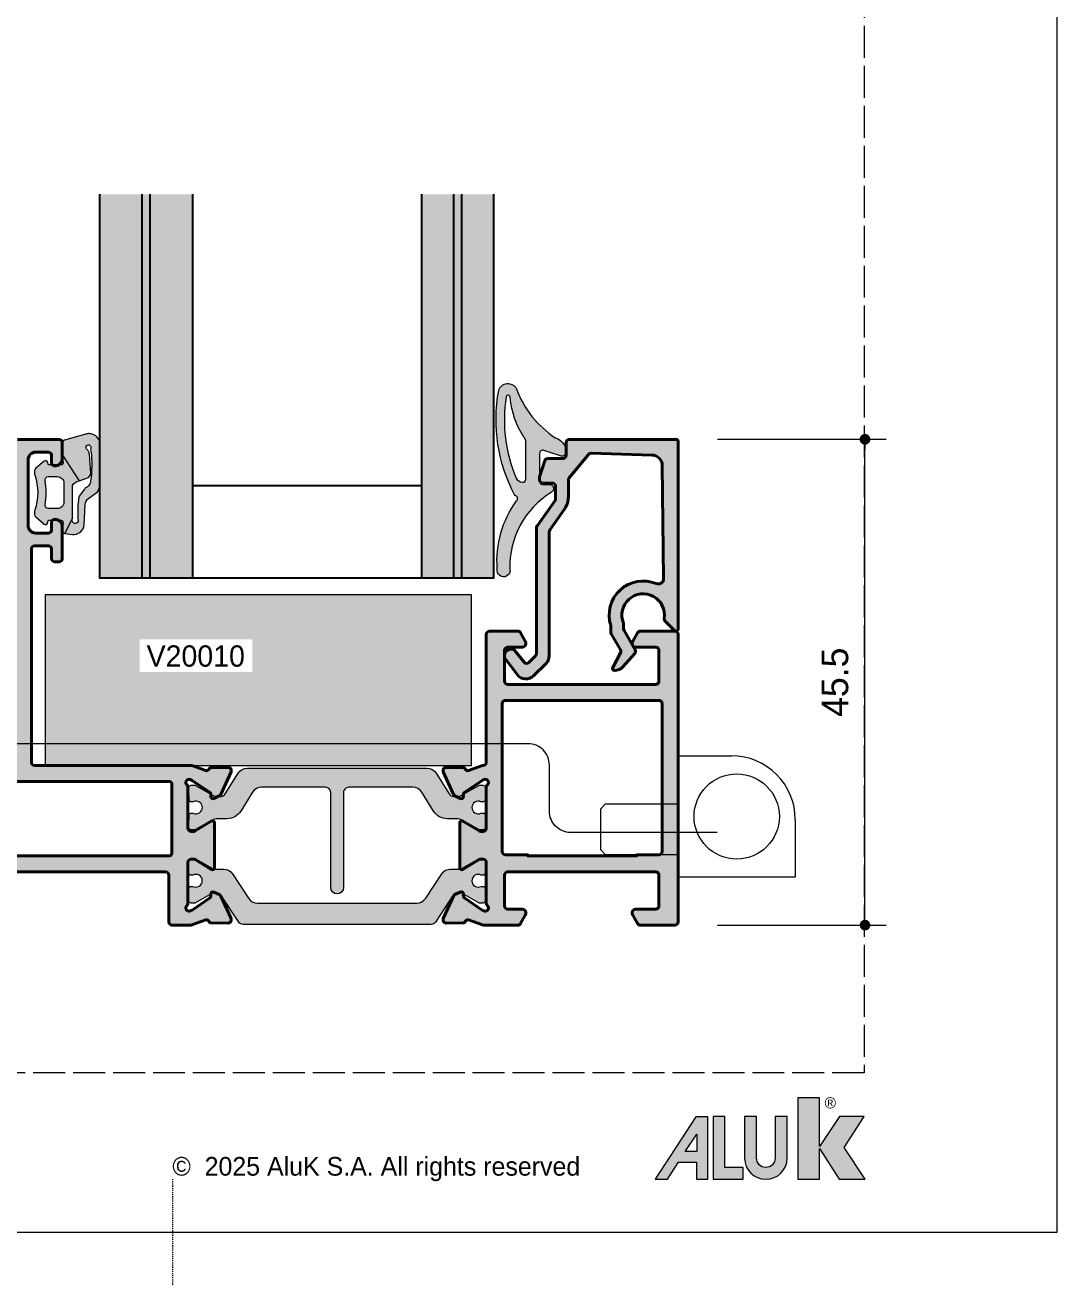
# Model space of a CAD drawing. Header units: millimetres. Extents: x -576 to 4430, y -1196 to 2690.
# Drawn here: x 893.2 to 990, y -398 to -279.7 of the extents above; entities that cross this region are included whole.
import ezdxf

# ---------------------------------------------------------------- set-up
doc = ezdxf.new("R2010")
doc.units = ezdxf.units.MM
doc.header["$LTSCALE"] = 0.25
doc.header["$MEASUREMENT"] = 0
doc.linetypes.add('ACAD_ISO02W100', pattern=[15, 12, -3])
doc.linetypes.add('DOT2', pattern=[0.125, 0, -0.125])
doc.layers.get('0').update_dxf_attribs({"lineweight": 5})
doc.layers.get('Defpoints').update_dxf_attribs({"lineweight": 5})
for name, color, linetype, lineweight in [('01_Accessories', 102, 'Continuous', 9), ('01_Aluminum', 4, 'Continuous', 40), ('01_Dimension', 251, 'Continuous', 9), ('01_Fill Glass', 254, 'Continuous', 0), ('01_Fill Plastic', 253, 'Continuous', 0), ('01_Fill Polyamide', 10, 'Continuous', 0), ('01_Glazing', 6, 'Continuous', 25), ('01_Plastic', 3, 'Continuous', 20), ('01_Polyamide', 201, 'Continuous', 20), ('01_Text', 40, 'Continuous', 25), ('01_Thin line', 8, 'Continuous', 9)]:
    doc.layers.add(name, color=color, linetype=linetype, lineweight=lineweight)
doc.layers.add('01_ALUK Logo', color=7, linetype='Continuous')
doc.layers.add('VETRO', color=6, linetype='Continuous')
doc.layers.add('01_Fill 2°material', color=7, linetype='Continuous', lineweight=0, true_color=0xbfbfbf)
doc.layers.add('01_Fill Aluminum', color=7, linetype='Continuous', lineweight=0, true_color=0xdcdcdc)
doc.layers.add('02_Block Frame', color=7, linetype='Continuous', lineweight=5, true_color=0xe2001a, plot=False)
doc.layers.add('02_Layout Grid', color=252, linetype='DOT2', lineweight=5, plot=False, transparency=0.5)
doc.styles.add('Aluk Text', font='GOTHIC.TTF')
doc.styles.get("Standard").update_dxf_attribs({"font": 'arial.ttf'})
doc.dimstyles.new('ALUK Manual 1-1', dxfattribs={"dimtxt": 2.5, "dimasz": 1, "dimexe": 2, "dimexo": 4, "dimgap": 1.5, "dimtad": 3, "dimdec": 1, "dimdsep": 46, "dimtxsty": 'Aluk Text', "dimblk": 'DOT', "dimcen": 0, "dimclrd": 256, "dimclre": 256, "dimclrt": 2, "dimaunit": 1, "dimadec": 0, "dimazin": 0, "dimtfac": 0.7, "dimtdec": 1, "dimtmove": 0, "dimatfit": 3, "dimldrblk": 'DOT', "dimfxl": 1, "dimtolj": 2, "dimlwd": -1, "dimlwe": -1, "dimarcsym": 0})

# ---------------------------------------------------------------- blocks, each defined once
blk = doc.blocks.new('U10000')
at = {"layer": '01_Fill Aluminum', "ltscale": 0.25}
h = blk.add_hatch(color=256, dxfattribs=at)
h.dxf.hatch_style = 1
h.paths.add_polyline_path([(96.5, 9.6, 0.585524), (96.19, 9.77), (94.68, 8.84, -0.137872), (94.52, 8.8), (94.3, 8.8, -0.414214), (94, 9.1), (94, 12.95, 0.213411), (93.9, 13.18, -0.85546), (94.22, 13.67), (94.4, 13.59), (96.03, 12.47, -0.267949), (96.16, 12.2), (96.15, 12.08, 0.57735), (96.44, 11.89), (96.94, 12.13, 0.177976), (97.09, 12.27), (98.04, 14.38, 0.544467), (97.76, 14.8), (96.18, 14.79, 0.303984), (95.97, 14.65, -0.402738), (95.67, 14.51), (94.37, 14.98, 0.086513), (94.27, 15), (79.6, 15, -0.414214), (79.3, 15.3), (79.3, 35.3, -0.414214), (79.6, 35.6), (80.9, 35.6, -0.414214), (81.2, 35.3), (81.2, 34.4, 0.414214), (81.5, 34.1), (81.9, 34.1, 0.414214), (82.2, 34.4), (82.2, 37.4, 0.414214), (81.5, 38.1, 0.414214), (81.2, 37.8), (81.2, 37.1, -0.414214), (80.9, 36.8), (79.7, 36.8, -0.414214), (79, 37.5), (79, 43.7, -0.414214), (79.7, 44.4), (80.9, 44.4, -0.414214), (81.2, 44.1), (81.2, 43.4, 0.414214), (81.5, 43.1, 0.414214), (82.2, 43.8), (82.2, 45.3, 0.414214), (81.9, 45.6), (78, 45.6, 0.414214), (77.7, 45.3), (77.7, 23.2, -0.391837), (77.42, 22.9), (77.12, 22.9, 0.391837), (76.2, 21.9), (76.2, 21.7, 0.414214), (76.5, 21.4), (77.4, 21.4, -0.414214), (77.7, 21.1), (77.7, 15.3, -0.414214), (77.4, 15), (70.23, 15, 0.086513), (70.13, 14.98), (68.83, 14.51, -0.392793), (68.53, 14.64), (68.53, 14.65, 0.294413), (68.31, 14.79), (66.74, 14.8, 0.548619), (66.46, 14.38), (67.41, 12.27, 0.177976), (67.55, 12.13), (68.06, 11.89, 0.717549), (68.35, 12.13, -0.329769), (68.47, 12.47), (70.1, 13.59), (70.28, 13.67, -0.855531), (70.6, 13.18, 0.213411), (70.5, 12.95), (70.5, 9.1, -0.414214), (70.2, 8.8), (69.98, 8.8, -0.137872), (69.82, 8.84), (68.3, 9.77, 0.585524), (68, 9.6), (68, 5.4, 0.585524), (68.3, 5.23), (69.82, 6.16, -0.137872), (69.98, 6.2), (70.2, 6.2, -0.414214), (70.5, 5.9), (70.5, 2.05, 0.213411), (70.6, 1.82, -0.85546), (70.28, 1.33), (70.1, 1.41), (68.47, 2.53, -0.267949), (68.34, 2.8), (68.35, 2.92, 0.57735), (68.06, 3.11), (67.55, 2.87, 0.177976), (67.41, 2.73), (66.46, 0.62, 0.544467), (66.74, 0.2), (68.31, 0.21, 0.303984), (68.53, 0.35, -0.402738), (68.83, 0.49), (70.13, 0.02, 0.086513), (70.23, 0), (72, 0, 0.414214), (72.3, 0.3), (72.3, 4.7, -0.414214), (72.6, 5), (91.9, 5, -0.414214), (92.2, 4.7), (92.2, 0.3, 0.414214), (92.5, 0), (94.27, 0, 0.086513), (94.37, 0.02), (95.67, 0.49, -0.392793), (95.96, 0.36), (95.97, 0.35, 0.294413), (96.18, 0.21), (97.76, 0.2, 0.548619), (98.04, 0.62), (97.09, 2.73, 0.177976), (96.94, 2.87), (96.44, 3.11, 0.717549), (96.15, 2.87, -0.329769), (96.03, 2.53), (94.4, 1.41), (94.22, 1.33, -0.855531), (93.9, 1.82, 0.213411), (94, 2.05), (94, 5.9, -0.414214), (94.3, 6.2), (94.52, 6.2, -0.137872), (94.68, 6.16), (96.19, 5.23, 0.585524), (96.5, 5.4)])
h.paths.add_polyline_path([(72, 13.2, -0.414214), (72.3, 13.5), (92.2, 13.5, -0.414214), (92.5, 13.2), (92.5, 6.8, -0.414214), (92.2, 6.5), (72.3, 6.5, -0.414214), (72, 6.8)], flags=16)
h = blk.add_hatch(color=256, dxfattribs=at)
h.dxf.hatch_style = 1
h.paths.add_polyline_path([(140, 27.3, 0.414214), (139.7, 27.6), (136.45, 27.6, 0.267949), (136.19, 27.45), (135.74, 26.67, 0.131652), (135.7, 26.52, 0.569051), (136, 26.1), (137.9, 26.1, -0.414214), (138.2, 25.8), (138.2, 22.9, -0.414214), (137.9, 22.6), (124, 22.6, -0.414214), (123.7, 22.9), (123.7, 25.8, -0.414214), (124, 26.1), (125.4, 26.1, 0.414214), (125.7, 26.4, 0.240277), (125.66, 26.67), (125.21, 27.45, 0.267949), (124.95, 27.6), (122.3, 27.6, 0.414214), (122, 27.3), (122, 15.3, -0.398616), (121.72, 15, 0.073042), (121.63, 14.98), (120.33, 14.51, -0.392793), (120.03, 14.64), (120.03, 14.65, 0.294413), (119.81, 14.79), (118.24, 14.8, 0.548619), (117.96, 14.38), (118.91, 12.27, 0.177976), (119.05, 12.13), (119.56, 11.89, 0.717549), (119.85, 12.13, -0.329769), (119.97, 12.47), (121.6, 13.59), (121.78, 13.67, -0.855531), (122.1, 13.18, 0.213411), (122, 12.95), (122, 9.1, -0.414214), (121.7, 8.8), (121.48, 8.8, -0.137872), (121.32, 8.84), (119.8, 9.77, 0.585524), (119.5, 9.6), (119.5, 5.4, 0.585524), (119.8, 5.23), (121.32, 6.16, -0.137872), (121.48, 6.2), (121.7, 6.2, -0.414214), (122, 5.9), (122, 2.05, 0.213411), (122.1, 1.82, -0.85546), (121.78, 1.33), (121.6, 1.41), (119.97, 2.53, -0.267949), (119.84, 2.8), (119.85, 2.92, 0.57735), (119.56, 3.11), (119.05, 2.87, 0.177976), (118.91, 2.73), (117.96, 0.62, 0.544467), (118.24, 0.2), (119.81, 0.21, 0.303984), (120.03, 0.35, -0.402738), (120.33, 0.49), (121.63, 0.02, 0.086513), (121.73, 0), (124.95, 0, 0.26795), (125.21, 0.15), (125.66, 0.93, 0.131652), (125.7, 1.08, 0.569051), (125.4, 1.5), (124, 1.5, -0.414214), (123.7, 1.8), (123.7, 4.7, -0.414214), (124, 5), (137.9, 5, -0.414214), (138.2, 4.7), (138.2, 1.8, -0.414214), (137.9, 1.5), (136, 1.5, 0.414214), (135.7, 1.2, 0.240277), (135.74, 0.93), (136.19, 0.15, 0.267949), (136.45, 0), (139.7, 0, 0.414214), (140, 0.3)])
h.paths.add_polyline_path([(123.5, 6.9), (123.5, 20.8, -0.414214), (123.8, 21.1), (138.2, 21.1, -0.414214), (138.5, 20.8), (138.5, 6.9, -0.414214), (138.2, 6.6), (136.1, 6.6), (136.1, 6.5), (125.9, 6.5), (125.9, 6.6), (123.8, 6.6, -0.414214)], flags=16)
at = {"layer": '01_Fill Polyamide', "ltscale": 0.25}
h = blk.add_hatch(color=256, dxfattribs=at)
h.dxf.hatch_style = 1
h.paths.add_polyline_path([(121.5, 11.59, 0.109552), (121.59, 11.57), (121.7, 11.57, 0.414214), (121.9, 11.77), (121.9, 12.14, 0.267949), (122, 12.32), (122, 12.74, 0.414214), (121.6, 13.14), (121.39, 13.14, 0.131571), (121.29, 13.12), (119.8, 12.25, -0.131571), (119.2, 12.09), (118.93, 12.09, -0.258618), (118.5, 12.33), (117.29, 14.27, 0.258618), (116.44, 14.74), (99.56, 14.74, 0.258618), (98.71, 14.27), (97.5, 12.33, -0.258618), (97.07, 12.09), (96.8, 12.09, -0.131571), (96.2, 12.25), (94.71, 13.12, 0.131571), (94.61, 13.14), (94.4, 13.14, 0.414214), (94, 12.74), (94, 12.32, 0.267949), (94.1, 12.14), (94.1, 11.77, 0.414214), (94.3, 11.57), (94.41, 11.57, 0.109552), (94.5, 11.59, -0.548663), (95.35, 11.04, -0.548663), (94.5, 10.5, 0.109552), (94.41, 10.52), (94.3, 10.52, 0.414214), (94.1, 10.32), (94.1, 9.94, 0.267949), (94, 9.77), (94, 9.34, 0.414214), (94.4, 8.94), (94.61, 8.94, 0.131571), (94.71, 8.97), (96.2, 9.83, -0.131571), (96.8, 9.99), (97.68, 9.99, 0.258618), (98.95, 10.7), (100.06, 12.47, -0.258618), (100.91, 12.94), (106.9, 12.94, -0.414214), (107.4, 12.44), (107.4, 3.54, 1), (108.6, 3.54), (108.6, 12.44, -0.414214), (109.1, 12.94), (115.09, 12.94, -0.258618), (115.94, 12.47), (117.04, 10.7, 0.258618), (118.32, 9.99), (119.2, 9.99, -0.131571), (119.8, 9.83), (121.29, 8.97, 0.131571), (121.39, 8.94), (121.6, 8.94, 0.414214), (122, 9.34), (122, 9.77, 0.267949), (121.9, 9.94), (121.9, 10.32, 0.414214), (121.7, 10.52), (121.59, 10.52, 0.109552), (121.5, 10.5, -0.548663), (120.65, 11.04, -0.548663)])
h.paths.add_polyline_path([(121.53, 4.69), (121.69, 4.69, 0.414214), (121.89, 4.89), (121.89, 5.27), (121.99, 5.27), (121.99, 5.87, 0.414214), (121.59, 6.27), (121.38, 6.27, 0.137888), (121.28, 6.24), (119.79, 5.38, -0.131829), (119.39, 5.27), (118.65, 5.27, 0.252853), (117.82, 4.82), (116.31, 2.52, -0.252853), (115.48, 2.07), (100.51, 2.07, -0.252853), (99.67, 2.52), (98.17, 4.82, 0.252853), (97.33, 5.27), (96.6, 5.27, -0.131829), (96.2, 5.38), (94.7, 6.24, 0.125779), (94.6, 6.27), (94.39, 6.27, 0.414214), (93.99, 5.87), (93.99, 5.27), (94.09, 5.27), (94.09, 4.89, 0.414214), (94.29, 4.69), (94.45, 4.69, -0.571287), (95.34, 4.17, -0.571287), (94.45, 3.64), (94.29, 3.64, 0.414214), (94.09, 3.44), (94.09, 3.07), (93.99, 3.07), (93.99, 2.47, 0.414214), (94.39, 2.07), (94.6, 2.07, 0.137888), (94.71, 2.1), (96.23, 2.98, -0.397189), (97.13, 2.77), (98.76, 0.29, 0.252157), (99.17, 0.07), (116.81, 0.07, 0.252157), (117.23, 0.29), (118.86, 2.77, -0.397189), (119.76, 2.98), (121.29, 2.09, 0.125779), (121.38, 2.07), (121.59, 2.07, 0.414214), (121.99, 2.47), (121.99, 3.07), (121.89, 3.07), (121.89, 3.44, 0.414214), (121.69, 3.64), (121.53, 3.64, -0.571287), (120.64, 4.17, -0.571287)])
at = {"layer": '01_Aluminum'}
blk.add_lwpolyline([(78, 45.6), (81.9, 45.6, -0.414214), (82.2, 45.3), (82.2, 43.8, -0.414214), (81.5, 43.1, -0.414214), (81.2, 43.4), (81.2, 44.1, 0.414214), (80.9, 44.4), (79.7, 44.4, 0.414214), (79, 43.7), (79, 37.5, 0.414214), (79.7, 36.8), (80.9, 36.8, 0.414214), (81.2, 37.1), (81.2, 37.8, -0.414214), (81.5, 38.1, -0.414214), (82.2, 37.4), (82.2, 34.4, -0.414214), (81.9, 34.1), (81.5, 34.1, -0.414214), (81.2, 34.4), (81.2, 35.3, 0.414214), (80.9, 35.6), (79.6, 35.6, 0.414214), (79.3, 35.3), (79.3, 15.3, 0.414214), (79.6, 15), (94.27, 15, -0.086513), (94.37, 14.98), (95.67, 14.51, 0.392793), (95.96, 14.64), (95.97, 14.65, -0.294413), (96.18, 14.79), (97.76, 14.8, -0.548619), (98.04, 14.38), (97.09, 12.27, -0.177976), (96.94, 12.13), (96.44, 11.89, -0.57735), (96.15, 12.08), (96.16, 12.2, 0.267949), (96.03, 12.47), (94.4, 13.59), (94.22, 13.67, 0.85546), (93.9, 13.18, -0.213411), (94, 12.95), (94, 9.1, 0.414214), (94.3, 8.8), (94.52, 8.8, 0.137872), (94.68, 8.84), (96.19, 9.77, -0.585524), (96.5, 9.6), (96.5, 5.4, -0.585524), (96.19, 5.23), (94.68, 6.16, 0.137872), (94.52, 6.2), (94.3, 6.2, 0.414214), (94, 5.9), (94, 2.05, -0.213411), (93.9, 1.82, 0.85546), (94.22, 1.33), (94.4, 1.41), (96.03, 2.53, 0.267949), (96.16, 2.8), (96.15, 2.92, -0.57735), (96.44, 3.11), (96.94, 2.87, -0.177976), (97.09, 2.73), (98.04, 0.62, -0.548619), (97.76, 0.2), (96.18, 0.21, -0.294413), (95.97, 0.35), (95.96, 0.36, 0.392793), (95.67, 0.49), (94.37, 0.02, -0.086513), (94.27, 0), (92.5, 0, -0.414214), (92.2, 0.3), (92.2, 4.7, 0.414214), (91.9, 5), (72.6, 5, 0.414214)], format="xyb", dxfattribs=at)
for points in [[(121.32, 8.84, 0.137872), (121.48, 8.8), (121.7, 8.8, 0.414214), (122, 9.1), (122, 12.95, -0.213411), (122.1, 13.18, 0.85546), (121.78, 13.67), (121.6, 13.59), (119.97, 12.47, 0.267949), (119.84, 12.2), (119.85, 12.08, -0.57735), (119.56, 11.89), (119.05, 12.13, -0.177976), (118.91, 12.27), (117.96, 14.38, -0.548619), (118.24, 14.8), (119.81, 14.79, -0.294413), (120.03, 14.65), (120.03, 14.64, 0.392793), (120.33, 14.51), (121.63, 14.98, -0.073042), (121.72, 15, 0.398616), (122, 15.3), (122, 27.3, -0.414214), (122.3, 27.6), (124.95, 27.6, -0.267949), (125.21, 27.45), (125.66, 26.67, -0.131652), (125.7, 26.52), (125.7, 26.4, -0.414214), (125.4, 26.1), (124, 26.1, 0.414214), (123.7, 25.8), (123.7, 22.9, 0.414214), (124, 22.6), (137.9, 22.6, 0.414214), (138.2, 22.9), (138.2, 25.8, 0.414214), (137.9, 26.1), (136, 26.1, -0.414214), (135.7, 26.4), (135.7, 26.52, -0.131652), (135.74, 26.67), (136.19, 27.45, -0.267949), (136.45, 27.6), (139.7, 27.6, -0.414214), (140, 27.3), (140, 0.3, -0.414214), (139.7, 0), (136.45, 0, -0.267949), (136.19, 0.15), (135.74, 0.93, -0.131652), (135.7, 1.08), (135.7, 1.2, -0.414214), (136, 1.5), (137.9, 1.5, 0.414214), (138.2, 1.8), (138.2, 4.7, 0.414214), (137.9, 5), (124, 5, 0.414214), (123.7, 4.7), (123.7, 1.8, 0.414214), (124, 1.5), (125.4, 1.5, -0.414214), (125.7, 1.2), (125.7, 1.08, -0.131652), (125.66, 0.93), (125.21, 0.15, -0.267949), (124.95, 0), (121.73, 0, -0.086513), (121.63, 0.02), (120.33, 0.49, 0.392793), (120.03, 0.36), (120.03, 0.35, -0.294413), (119.81, 0.21), (118.24, 0.2, -0.548619), (117.96, 0.62), (118.91, 2.73, -0.177976), (119.05, 2.87), (119.56, 3.11, -0.57735), (119.85, 2.92), (119.84, 2.8, 0.267949), (119.97, 2.53), (121.6, 1.41), (121.78, 1.33, 0.85546), (122.1, 1.82, -0.213411), (122, 2.05), (122, 5.9, 0.414214), (121.7, 6.2), (121.48, 6.2, 0.137872), (121.32, 6.16), (119.8, 5.23, -0.585524), (119.5, 5.4), (119.5, 9.6, -0.585524), (119.8, 9.77)], [(138.5, 20.8), (138.5, 6.9, -0.414214), (138.2, 6.6), (136.1, 6.6), (136.1, 6.5), (125.9, 6.5), (125.9, 6.6), (123.8, 6.6, -0.414214), (123.5, 6.9), (123.5, 20.8, -0.414214), (123.8, 21.1), (138.2, 21.1, -0.414214)], [(72.3, 6.5, -0.414214), (72, 6.8), (72, 13.2, -0.414214), (72.3, 13.5), (92.2, 13.5, -0.414214), (92.5, 13.2), (92.5, 6.8, -0.414214), (92.2, 6.5)]]:
    blk.add_lwpolyline(points, format="xyb", close=True, dxfattribs=at)
at = {"layer": '01_Polyamide'}
for points in [[(118.5, 12.33, 0.258618), (118.93, 12.09), (119.2, 12.09, 0.131571), (119.8, 12.25), (121.29, 13.12, -0.131571), (121.39, 13.14), (121.6, 13.14, -0.414214), (122, 12.74), (122, 12.32, -0.267949), (121.9, 12.14), (121.9, 11.77, -0.414214), (121.7, 11.57), (121.59, 11.57, -0.109552), (121.5, 11.59, 0.548663), (120.65, 11.04, 0.548663), (121.5, 10.5, -0.109552), (121.59, 10.52), (121.7, 10.52, -0.414214), (121.9, 10.32), (121.9, 9.94, -0.267949), (122, 9.77), (122, 9.34, -0.414214), (121.6, 8.94), (121.39, 8.94, -0.131571), (121.29, 8.97), (119.8, 9.83, 0.131571), (119.2, 9.99), (118.32, 9.99, -0.258618), (117.04, 10.7), (115.94, 12.47, 0.258618), (115.09, 12.94), (109.1, 12.94, 0.414214), (108.6, 12.44), (108.6, 3.54, -1), (107.4, 3.54), (107.4, 12.44, 0.414214), (106.9, 12.94), (100.91, 12.94, 0.258618), (100.06, 12.47), (98.95, 10.7, -0.258618), (97.68, 9.99), (96.8, 9.99, 0.131571), (96.2, 9.83), (94.71, 8.97, -0.131571), (94.61, 8.94), (94.4, 8.94, -0.414214), (94, 9.34), (94, 9.77, -0.267949), (94.1, 9.94), (94.1, 10.32, -0.414214), (94.3, 10.52), (94.41, 10.52, -0.109552), (94.5, 10.5, 0.548663), (95.35, 11.04, 0.548663), (94.5, 11.59, -0.109552), (94.41, 11.57), (94.3, 11.57, -0.414214), (94.1, 11.77), (94.1, 12.14, -0.267949), (94, 12.32), (94, 12.74, -0.414214), (94.4, 13.14), (94.61, 13.14, -0.131571), (94.71, 13.12), (96.2, 12.25, 0.131571), (96.8, 12.09), (97.07, 12.09, 0.258618), (97.5, 12.33), (98.71, 14.27, -0.258618), (99.56, 14.74), (116.44, 14.74, -0.258618), (117.29, 14.27)], [(117.23, 0.29, -0.252157), (116.81, 0.07), (99.17, 0.07), (99.17, 0.07, -0.252157), (98.76, 0.29), (97.13, 2.77, 0.397189), (96.23, 2.98), (94.7, 2.09, -0.125779), (94.6, 2.07), (94.39, 2.07, -0.414214), (93.99, 2.47), (93.99, 3.07), (94.09, 3.07), (94.09, 3.44, -0.414214), (94.29, 3.64), (94.45, 3.64, 0.571287), (95.34, 4.17, 0.571287), (94.45, 4.69), (94.29, 4.69, -0.414214), (94.09, 4.89), (94.09, 5.27), (93.99, 5.27), (93.99, 5.87, -0.414214), (94.39, 6.27), (94.6, 6.27, -0.125779), (94.7, 6.24), (96.2, 5.38, 0.131829), (96.6, 5.27), (97.33, 5.27, -0.252853), (98.17, 4.82), (99.67, 2.52, 0.252853), (100.51, 2.07), (100.51, 2.07), (115.48, 2.07), (115.48, 2.07, 0.252853), (116.31, 2.52), (117.82, 4.82, -0.252853), (118.65, 5.27), (119.39, 5.27, 0.131829), (119.79, 5.38), (121.29, 6.24, -0.125779), (121.38, 6.27), (121.59, 6.27, -0.414214), (121.99, 5.87), (121.99, 5.27), (121.89, 5.27), (121.89, 4.89, -0.414214), (121.69, 4.69), (121.53, 4.69, 0.571287), (120.64, 4.17, 0.571287), (121.53, 3.64), (121.69, 3.64, -0.414214), (121.89, 3.44), (121.89, 3.07), (121.99, 3.07), (121.99, 2.47, -0.414214), (121.59, 2.07), (121.38, 2.07, -0.125779), (121.29, 2.09), (119.76, 2.98, 0.397189), (118.86, 2.77)]]:
    blk.add_lwpolyline(points, format="xyb", close=True, dxfattribs=at)
blk = doc.blocks.new('A$C679dea35')
at = {"layer": '01_Accessories'}
for p, q in [((0, 9.3), (5, 9.3)), ((-6.8, 4.8), (-7.3, 4.3)), ((-6.8, 4.8), (-6.3, 4.8)), ((-6.3, 4.8), (0, 4.8)), ((-7.3, 4.3), (-7.3, 0.5)), ((11, 3.3), (11, 3.1)), ((-7.3, 0.5), (-6.8, 0)), ((-6.3, 0), (-6.8, 0)), ((0, 0), (-6.3, 0)), ((11, -2.1), (0, -2.1))]:
    blk.add_line(p, q, dxfattribs=at)
at = {"layer": '01_Accessories', "ltscale": 0.25}
for p, q in [((0, 9.3), (0, -2.1)), ((11, 3.1), (11, -2.1))]:
    blk.add_line(p, q, dxfattribs=at)
blk.add_circle((5.5, 3.6), 4, dxfattribs=at)
at = {"layer": '01_Accessories'}
blk.add_arc((5, 3.3), 6, 0, 90, dxfattribs=at)
blk = doc.blocks.new('_Dot')
at = {"color": 0, "linetype": 'ByBlock', "lineweight": -2}
blk.add_line((-0.5, 0), (-1, 0), dxfattribs=at)
at = {"color": 0, "linetype": 'ByBlock', "const_width": 0.5}
blk.add_lwpolyline([(-0.25, 0, 1), (0.25, 0, 1)], format="xyb", close=True, dxfattribs=at)
blk = doc.blocks.new('*D158')
at = {"layer": '01_Dimension', "ltscale": 0.25, "transparency": 16777216}
for p, q in [((958.17, -318.55), (974, -318.55)), ((972, -363.15), (972, -319.55)), ((958.16, -364.15), (974, -364.15))]:
    blk.add_line(p, q, dxfattribs=at)
at = {"layer": 'Defpoints', "color": 0, "ltscale": 0.25, "transparency": 16777216}
for p in [(954.17, -318.55), (972, -318.55), (954.16, -364.15)]:
    blk.add_point(p, dxfattribs=at)
at = {"layer": '01_Dimension', "ltscale": 0.25, "transparency": 16777216}
for p, rotation in [((972, -318.55), 90), ((972, -364.15), 270)]:
    blk.add_blockref('_Dot', p, dxfattribs=dict(at, rotation=rotation))
at = {"layer": '01_Dimension', "color": 2, "ltscale": 0.25, "transparency": 16777216, "insert": (969.19, -341.35), "char_height": 2.5, "attachment_point": 5, "rotation": 90, "style": 'Aluk Text'}
blk.add_mtext('\\A2;45.5', dxfattribs=at)
blk = doc.blocks.new('N10822')
at = {"layer": '01_Fill Aluminum', "ltscale": 0.25}
h = blk.add_hatch(color=256, dxfattribs=at)
h.dxf.hatch_style = 1
h.paths.add_polyline_path([(18.3, 0.1, 0.414214), (18.1, 0.3), (0.5, 0.3, 0.668179), (0.36, -0.04), (1.23, -0.92, 0.239713), (1.49, -1, -1.314619), (1.05, -4.83, 0.096472), (0.94, -4.81), (0.5, -4.81, -0.131652), (0.35, -4.77), (-1.45, -3.73, 0.32492), (-1.8, -3.77), (-3.06, -4.9, 0.221443), (-3.39, -5.68, 0.543658), (-3.1, -5.84), (-1.75, -5.11, -0.260828), (-1.45, -5.11), (0.03, -5.97, 0.131652), (0.18, -6.01), (0.73, -6.01, -0.077954), (0.82, -6.02, 0.639471), (4.76, -1.75, -0.535663), (5.22, -1.06), (15.84, -1.19, -0.402203), (16.83, -2.16), (16.99, -7.85, -0.237824), (16.88, -8.1), (14.69, -9.93, -0.175595), (14.5, -10), (12.9, -10, 0.153915), (11.76, -10.36), (9.83, -11.71, -0.153915), (9.54, -11.8), (-2.02, -11.8, 0.198912), (-2.73, -12.09), (-3.9, -13.27, 0.457988), (-3.79, -14.78), (-2.36, -15.88, 1), (-1.63, -14.92), (-2.62, -14.16, -0.452966), (-2.65, -13.71), (-2.03, -13.09, -0.198912), (-1.81, -13), (9.92, -13, 0.153915), (10.21, -12.91), (12.57, -11.25, -0.153915), (12.75, -11.2), (13.9, -11.2, -0.414214), (14.2, -11.5), (14.2, -12.4, 0.414214), (14.5, -12.7), (14.77, -12.7, 0.078702), (14.86, -12.69), (16.29, -12.22, 0.32492), (16.5, -11.93), (16.5, -10.5, -0.414214), (16.8, -10.2), (18, -10.2, 0.414214), (18.3, -9.9)])
at = {"layer": '01_Aluminum'}
blk.add_lwpolyline([(0.82, -6.02, 0.077954), (0.73, -6.01), (0.18, -6.01, -0.131652), (0.03, -5.97), (-1.45, -5.11, 0.260828), (-1.75, -5.11), (-3.1, -5.84, -0.568509), (-3.39, -5.67), (-3.39, -5.65, -0.212557), (-3.06, -4.9), (-1.8, -3.77, -0.32492), (-1.45, -3.73), (0.35, -4.77, 0.131652), (0.5, -4.81), (0.94, -4.81, -0.096472), (1.05, -4.83, 1.314619), (1.49, -1, -0.239713), (1.23, -0.92), (0.36, -0.04, -0.668179), (0.5, 0.3), (18.1, 0.3, -0.414214), (18.3, 0.1), (18.3, -9.9, -0.414216), (18, -10.2), (16.8, -10.2, 0.414214), (16.5, -10.5), (16.5, -11.93, -0.32492), (16.29, -12.22), (14.86, -12.69, -0.078702), (14.77, -12.7), (14.5, -12.7, -0.414214), (14.2, -12.4), (14.2, -11.5, 0.414214), (13.9, -11.2), (12.75, -11.2, 0.153915), (12.57, -11.25), (10.21, -12.91, -0.153915), (9.92, -13), (-1.81, -13, 0.198912), (-2.03, -13.09), (-2.65, -13.71, 0.452966), (-2.62, -14.16), (-1.63, -14.92, -1), (-2.36, -15.88), (-3.79, -14.78, -0.457988), (-3.9, -13.27), (-2.73, -12.09, -0.198912), (-2.02, -11.8), (9.54, -11.8, 0.153915), (9.83, -11.71), (11.76, -10.36, -0.153915), (12.9, -10), (14.5, -10, 0.175595), (14.69, -9.93), (16.88, -8.1, 0.237824), (16.99, -7.85), (16.83, -2.16, 0.402203), (15.84, -1.19), (5.23, -1.06, 0.542071), (4.76, -1.75, -0.639471)], format="xyb", close=True, dxfattribs=at)
blk = doc.blocks.new('V20010')
at = {"layer": '01_Fill Plastic'}
h = blk.add_hatch(color=256, dxfattribs=at)
h.paths.add_polyline_path([(40, 16), (0, 16), (0, 0), (40, 0)])
h.paths.add_polyline_path([(19.45, 11.83), (19.45, 8.76), (8.87, 8.76), (8.87, 11.83)], flags=16)
at = {"layer": '01_Plastic'}
blk.add_lwpolyline([(0, 0), (40, 0), (40, 16), (0, 16)], close=True, dxfattribs=at)
blk = doc.blocks.new('809120')
at = {"layer": '01_Fill Plastic', "ltscale": 0.25}
h = blk.add_hatch(color=256, dxfattribs=at)
h.dxf.hatch_style = 1
h.paths.add_polyline_path([(-9.32, -2.78, 1.248095), (-9.27, -3.97, 0.180641), (-2.91, -2.16, -0.571388), (-2.39, -2.31, 0.168668), (7.45, -3.84, 0.698506), (7.61, -2.17, -0.159099), (3.03, 1.47, 0.302817), (1.73, 2.5, 0.536771), (1.31, 1.97), (1.84, 0.39, -0.511773), (1.55, 0), (-1.05, 0, -0.414214), (-1.35, 0.3), (-1.35, 0.9, 0.752498), (-2.1, 1.11, -0.27203)])
h.paths.add_polyline_path([(-0.88, -1.3), (2.72, -1.3, -0.138334), (3.09, -1.49, 0.117417), (6.79, -2.77, -0.964685), (6.87, -3.15, -0.136865), (-0.77, -2.2, -0.234974), (-1.15, -1.61, -0.505344)], flags=16)
at = {"layer": '01_Plastic'}
for points in [[(-1.35, 0.9, 0.752498), (-2.1, 1.11, -0.27203), (-9.32, -2.78, 1.248095), (-9.27, -3.97, 0.180641), (-2.91, -2.16, -0.571388), (-2.39, -2.31, 0.168668), (7.45, -3.84, 0.698506), (7.61, -2.17, -0.159099), (3.03, 1.47, 0.302817), (1.73, 2.5, 0.536771), (1.31, 1.97), (1.84, 0.39, -0.511773), (1.55, 0), (-1.05, 0, -0.414214), (-1.35, 0.3)], [(6.87, -3.15, -0.136865), (-0.77, -2.2, -0.234974), (-1.15, -1.61, -0.505344), (-0.88, -1.3), (2.72, -1.3, -0.138334), (3.09, -1.49, 0.117417), (6.79, -2.77, -0.964685)]]:
    blk.add_lwpolyline(points, format="xyb", close=True, dxfattribs=at)
blk = doc.blocks.new('A$C14581')
at = {"layer": '01_Text', "insert": (0, -0.19), "char_height": 2, "attachment_point": 7, "style": 'Aluk Text'}
blk.add_mtext_dynamic_manual_height_columns('{\\fPoppins|b0|i0|c0|p2;\\H0.875x;©  2025 AluK S.A. All rights reserved}', width=51.3351, gutter_width=204.25, heights=[0], dxfattribs=at)
blk = doc.blocks.new('AluK Logo')
at = {"layer": '01_ALUK Logo', "true_color": 0xe2001a}
h = blk.add_hatch(color=242, dxfattribs=at)
h.dxf.hatch_style = 1
h.paths.add_polyline_path([(18.02, 3.04), (19.92, 5.98), (17.56, 5.98), (15.66, 3.11), (15.66, 7.76), (13.58, 7.76), (13.58, 0), (15.66, 0), (15.66, 2.93), (17.53, 0), (20, 0)])
at = {"layer": '01_ALUK Logo', "true_color": 0x323338}
h = blk.add_hatch(color=250, dxfattribs=at)
h.dxf.hatch_style = 1
h.paths.add_polyline_path([(3.94, 0), (5.02, 0), (5.02, 5.96), (3.87, 5.96), (0, 0), (1.15, 0), (2.2, 1.63), (3.94, 1.63)])
h.paths.add_polyline_path([(3.95, 2.64), (2.86, 2.64), (3.95, 4.31)], flags=16)
h = blk.add_hatch(color=250, dxfattribs=at)
h.dxf.hatch_style = 1
h.paths.add_polyline_path([(6.62, 1.12), (6.62, 5.97), (5.53, 5.97), (5.53, 0), (8.38, 0), (8.38, 1.12)])
h = blk.add_hatch(color=250, dxfattribs=at)
h.dxf.hatch_style = 1
h.paths.add_polyline_path([(12.57, 5.97), (11.43, 5.97), (11.43, 2.02, -1), (9.65, 2.02), (9.65, 5.97), (8.52, 5.97), (8.52, 2.02, 0.999791), (12.57, 2.02)])
at = {"layer": '01_ALUK Logo', "color": 242, "lineweight": 0, "true_color": 0xe2001a}
blk.add_lwpolyline([(17.53, 0), (20, 0), (18.02, 3.04), (19.92, 5.98), (17.56, 5.98), (15.66, 3.11), (15.66, 7.76), (13.58, 7.76), (13.58, 0), (15.66, 0), (15.66, 2.93)], close=True, dxfattribs=at)
at = {"layer": '01_ALUK Logo', "color": 250, "lineweight": 0, "true_color": 0x323338}
for points in [[(2.2, 1.63), (3.94, 1.63), (3.94, 0), (5.02, 0), (5.02, 5.96), (3.87, 5.96), (0, 0), (1.15, 0)], [(8.38, 0), (8.38, 1.12), (6.62, 1.12), (6.62, 5.97), (5.53, 5.97), (5.53, 0)], [(2.86, 2.64), (3.95, 4.31), (3.95, 2.64)]]:
    blk.add_lwpolyline(points, close=True, dxfattribs=at)
blk.add_lwpolyline([(9.65, 2.02), (9.65, 5.97), (8.52, 5.97), (8.52, 2.02, 1), (12.57, 2.02), (12.57, 5.97), (11.43, 5.97), (11.43, 2.02, -1)], format="xyb", close=True, dxfattribs=at)
at = {"layer": '01_ALUK Logo', "color": 242, "lineweight": 0, "true_color": 0xe2001a, "insert": (16.69, 7.28), "char_height": 1.06, "attachment_point": 5}
blk.add_mtext_dynamic_manual_height_columns('®', width=0.2845, gutter_width=0.756, heights=[0], dxfattribs=at)
blk = doc.blocks.new('PAGE pari')
at = {"layer": '02_Block Frame'}
blk.add_lwpolyline([(0, 0), (0, 297), (210, 297), (210, 0)], close=True, dxfattribs=at)
at = {"layer": '02_Block Frame', "linetype": 'ACAD_ISO02W100'}
blk.add_lwpolyline([(14.93, 15), (14.93, 282), (191.93, 282), (191.93, 15)], close=True, dxfattribs=at)
at = {"layer": '02_Layout Grid', "color": 6, "ltscale": 0.25}
blk.add_line((127, 5), (127, -5), dxfattribs=at)
at = {"layer": '01_ALUK Logo', "xscale": 0.9841678626162992, "yscale": 0.9841678626162992, "zscale": 0.9841678626162992}
blk.add_blockref('AluK Logo', (172.32, 5), dxfattribs=at)
at = {"layer": '01_Text'}
blk.add_blockref('A$C14581', (127, 5), dxfattribs=at)

msp = doc.modelspace()

# ---------------------------------------------------------------- hatches: boundary and pattern name
at = {"layer": '01_Fill 2°material', "ltscale": 0.25}
h = msp.add_hatch(color=256, dxfattribs=at)
h.dxf.hatch_style = 1
h.paths.add_polyline_path([(896.661, -319.951), (896.661, -318.93, -0.3394543), (896.883, -318.641), (898.98, -318.047, -0.1482487), (899.269, -318.022, -0.2751645), (900.161, -318.685), (900.161, -322.904, -0.2126775), (899.925, -323.51), (899.142, -324.073, 0.2299984), (898.81, -324.688), (898.729, -326.55, -0.4281836), (897.61, -327.468), (896.908, -327.382), (897.611, -325.916, 0.2920037), (897.707, -326.391, -0.2172113), (897.737, -326.405, 0.7781694), (898.128, -325.997), (898.134, -324.786), (898.173, -324.229, -0.0547678), (898.256, -323.9), (898.427, -323.627), (898.742, -323.232, -0.161076), (898.995, -323.025), (899.06, -322.982, 0.2259164), (899.324, -322.432, 0.0661656), (899.356, -319.667, -0.1295709), (899.335, -319.413, 1.8048413), (898.939, -319.445, -0.2184161), (899.228, -320.005), (899.334, -321.718, -0.3394543), (898.964, -322.201), (898.279, -322.445)])
at = {"layer": '01_Fill Glass', "ltscale": 0.25}
h = msp.add_hatch(color=256, dxfattribs=at)
h.dxf.hatch_style = 1
h.paths.add_polyline_path([(930.401, -295.551), (937.161, -295.551), (937.161, -331.551), (930.401, -331.551)])
h.paths.add_polyline_path([(900.161, -295.551), (908.921, -295.551), (908.921, -331.551), (900.161, -331.551)])
at = {"layer": '01_Fill Plastic', "ltscale": 0.25}
h = msp.add_hatch(color=256, dxfattribs=at)
h.dxf.hatch_style = 1
h.paths.add_polyline_path([(894.061, -325.309, -0.0847196), (894.078, -325.209, 0.170664), (894.078, -321.892, -0.0847196), (894.061, -321.793), (894.061, -321.502, -0.2216947), (894.168, -321.272), (894.972, -320.598, -0.5486188), (895.293, -320.699), (895.361, -320.951), (896.561, -320.951, 0.4930418), (896.754, -320.699), (896.661, -320.351), (896.661, -319.951), (898.279, -322.445), (897.981, -322.552, 0.3394543), (897.611, -323.035), (897.611, -325.916), (896.908, -327.382, -0.3635221), (896.661, -327.086), (896.661, -326.751), (896.754, -326.402, 0.4930418), (896.561, -326.151), (895.361, -326.151), (895.293, -326.402, -0.5486188), (894.972, -326.504), (894.168, -325.83, -0.2216947), (894.061, -325.6)])
h.paths.add_polyline_path([(896.811, -324.451), (896.811, -322.651, 0.4142136), (896.211, -322.051), (895.342, -322.051, 0.4734737), (895.048, -322.41, -0.0993311), (895.048, -324.692, 0.4734737), (895.342, -325.051), (896.211, -325.051, 0.4142136)], flags=16)

# ---------------------------------------------------------------- linework, layer by layer
at = {"layer": '01_Glazing', "ltscale": 0.25}
for p, q in [((904.161, -331.551), (904.161, -295.551)), ((904.921, -331.551), (904.921, -295.551)), ((908.921, -331.551), (908.921, -295.551)), ((930.401, -331.551), (930.401, -295.551)), ((933.401, -331.551), (933.401, -295.551)), ((934.161, -331.551), (934.161, -295.551))]:
    msp.add_line(p, q, dxfattribs=at)
at = {"layer": '01_Glazing'}
msp.add_line((930.401, -322.901), (908.921, -322.901), dxfattribs=at)
at = {"layer": '01_Plastic'}
for p, q in [((898.286, -322.455), (896.661, -319.951)), ((897.611, -325.916), (896.908, -327.382))]:
    msp.add_line(p, q, dxfattribs=at)
for points in [[(894.061, -325.309), (894.061, -325.6, 0.2216947), (894.168, -325.83), (894.972, -326.504, 0.5486188), (895.293, -326.402), (895.361, -326.151), (896.561, -326.151, -0.4930418), (896.754, -326.402), (896.661, -326.751), (896.661, -327.086, 0.3635221), (896.908, -327.382), (897.61, -327.468, 0.4281836), (898.729, -326.55), (898.81, -324.688, -0.2299984), (899.142, -324.073), (899.925, -323.51, 0.2126775), (900.161, -322.904), (900.161, -318.685, 0.2751645), (899.269, -318.022, 0.1482487), (898.98, -318.047), (896.883, -318.641, 0.3394543), (896.661, -318.93), (896.661, -320.351), (896.754, -320.699, -0.4930418), (896.561, -320.951), (895.361, -320.951), (895.293, -320.699, 0.5486188), (894.972, -320.598), (894.168, -321.272, 0.2216947), (894.061, -321.502), (894.061, -321.793, 0.0847196), (894.078, -321.892, -0.170664), (894.078, -325.209, 0.0847196)], [(897.611, -325.916), (897.611, -323.035, -0.3394543), (897.981, -322.552), (898.964, -322.201, 0.3394543), (899.334, -321.718), (899.227, -319.982, 0.2104988), (898.939, -319.445, -1.8048413), (899.335, -319.413, 0.1295709), (899.356, -319.667, -0.0661656), (899.324, -322.432, -0.2259164), (899.06, -322.982), (898.995, -323.025, 0.161076), (898.742, -323.232), (898.427, -323.627), (898.256, -323.9, 0.0547678), (898.173, -324.229), (898.134, -324.786), (898.128, -325.997, -0.7781694), (897.737, -326.405, 0.2172113), (897.707, -326.391, -0.2920037)], [(896.811, -324.451, -0.4142136), (896.211, -325.051), (895.342, -325.051, -0.4734737), (895.048, -324.692, 0.0993311), (895.048, -322.41, -0.4734737), (895.342, -322.051), (896.211, -322.051, -0.4142136), (896.811, -322.651)]]:
    msp.add_lwpolyline(points, format="xyb", close=True, dxfattribs=at)
at = {"layer": '01_Thin line'}
msp.add_lwpolyline([(958.115, -355.449), (944.38, -355.449, -0.4142136), (942.38, -353.449), (942.38, -349.118, 0.4142136), (940.38, -347.118), (873.333, -347.118, -0.4142136), (871.333, -345.118), (871.333, -339.441)], format="xyb", dxfattribs=at)
at = {"layer": 'VETRO'}
msp.add_lwpolyline([(900.161, -295.551), (900.161, -331.551), (937.161, -331.551), (937.161, -295.551)], dxfattribs=at)

# ---------------------------------------------------------------- block references
for name, p in [('PAGE pari', (780, -393)), ('A$C679dea35', (954.462, -357.551))]:
    msp.add_blockref(name, p)
at = {"layer": '01_Aluminum'}
msp.add_blockref('U10000', (814.462, -364.151), dxfattribs=at)
at = {"layer": '01_Aluminum', "xscale": -1, "rotation": 270}
msp.add_blockref('N10822', (954.161, -336.851), dxfattribs=at)
at = {"layer": '01_Plastic', "xscale": -1, "rotation": 270}
msp.add_blockref('809120', (941.461, -321.424), dxfattribs=at)
at = {"layer": '01_Plastic'}
msp.add_blockref('V20010', (895.061, -349.151), dxfattribs=at)

# ---------------------------------------------------------------- texts
at = {"layer": '01_Text', "style": 'Aluk Text'}
msp.add_text('V20010', height=2, dxfattribs=at).set_placement((904.581, -339.889))

# ---------------------------------------------------------------- dimensions: what is measured, and where the dimension line sits
at = {"layer": '01_Dimension', "ltscale": 0.25}
dim = msp.add_linear_dim(base=(972, -318.551), p1=(954.162, -364.151), p2=(954.17, -318.551), angle=90, text='45.5', dimstyle='ALUK Manual 1-1', dxfattribs=at)
dim.commit()
dim.dimension.update_dxf_attribs({"geometry": '*D158', "text_midpoint": (969.187, -341.351)})

doc.saveas('drawing.dxf')
